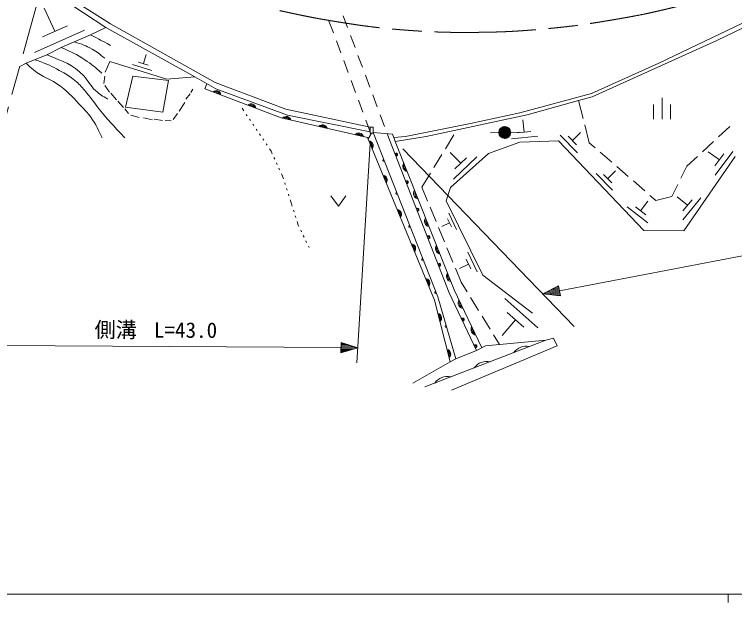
# Model space of a CAD drawing. Units: millimetres, scale not verified. Extents: x 40000 to 680000, y 20000 to 380000.
# Drawn here: x 83553 to 168762, y 204000 to 273558 of the extents above; entities that cross this region are included whole.
import ezdxf
from ezdxf.enums import TextEntityAlignment as Align

# ---------------------------------------------------------------- set-up
doc = ezdxf.new("R2010")
doc.units = ezdxf.units.MM
doc.header["$LTSCALE"] = 1000
doc.linetypes.add('CHAIN', pattern=[18.5, 12, -1.5, 3.5, -1.5])
for name, color, linetype, lineweight in [('M-BGD', 7, 'Continuous', 13), ('M-BMK', 2, 'CHAIN', 13), ('M-STR-HTXT', 7, 'Continuous', 13), ('M-STR-STR1', 1, 'Continuous', 13), ('M-TTL-BAND', 7, 'Continuous', 13)]:
    doc.layers.add(name, color=color, linetype=linetype, lineweight=lineweight)
doc.styles.add('ＭＳ ゴシック', font='')
doc.styles.get('ＭＳ ゴシック').set_extended_font_data('MS Gothic')

msp = doc.modelspace()

# ---------------------------------------------------------------- linework, layer by layer
at = {"layer": 'M-BGD'}
for p, q in [((86841, 276998), (94365, 272012)), ((88345, 271562), (87063, 274305)), ((89826, 272223), (86864, 270902)), ((94365, 272012), (92567, 271159)), ((94365, 272012), (104896, 266185)), ((91836, 271698), (85911, 269057)), ((92567, 271159), (90620, 270313)), ((90620, 270313), (89096, 269635)), ((89096, 269635), (87402, 268789)), ((87402, 268789), (84947, 267773)), ((98815, 267734), (99143, 268799)), ((84947, 267773), (84185, 267413)), ((94837, 268000), (94306, 266737)), ((101590, 265914), (94837, 268000)), ((99801, 266909), (97532, 267652)), ((99382, 267549), (98248, 267920)), ((94257, 266264), (94136, 265403)), ((104896, 266185), (101590, 265914)), ((104896, 266185), (107382, 264746)), ((94233, 265149), (94791, 264372)), ((106309, 265340), (106082, 264774)), ((94981, 264227), (95620, 263467)), ((103820, 263528), (104341, 264183)), ((104410, 264326), (104664, 264703)), ((107382, 264746), (115863, 261661)), ((95790, 263305), (96461, 262537)), ((150310, 263370), (150844, 261266)), ((160181, 261174), (160181, 263674)), ((103032, 262133), (103699, 263128)), ((110504, 262457), (110706, 262156)), ((159181, 261174), (159181, 262924)), ((161181, 261174), (161181, 262924)), ((96626, 262391), (97062, 261842)), ((97340, 261639), (98321, 261365)), ((102348, 261115), (102858, 261835)), ((110985, 261741), (111097, 261575)), ((115863, 261661), (125654, 259670)), ((98820, 261325), (99875, 261083)), ((100093, 261156), (101088, 260998)), ((101384, 260994), (102090, 260972)), ((111376, 261160), (111488, 260994)), ((143859, 259627), (143696, 261083)), ((111767, 260579), (111878, 260414)), ((112157, 259999), (112269, 259833)), ((125654, 260217), (125996, 260217)), ((125654, 259502), (125654, 260217)), ((125996, 260217), (125996, 259502)), ((140872, 259648), (141515, 260291)), ((140875, 259509), (141654, 260288)), ((140900, 259392), (141771, 260264)), ((140911, 259828), (141335, 260252)), ((140939, 259290), (141873, 260224)), ((141888, 258969), (140947, 259911)), ((140991, 259200), (141963, 260173)), ((141976, 259023), (141000, 259999)), ((141053, 259121), (142042, 260110)), ((142054, 259087), (141064, 260076)), ((141125, 259052), (142111, 260038)), ((142121, 259161), (141138, 260144)), ((141208, 258994), (142169, 259955)), ((142178, 259245), (141223, 260201)), ((142223, 259341), (141319, 260246)), ((142256, 259451), (141428, 260278)), ((142270, 259577), (141555, 260293)), ((142256, 259733), (141710, 260279)), ((142159, 259971), (141948, 260182)), ((151041, 260490), (151575, 258386)), ((166872, 259071), (168197, 260289)), ((112548, 259418), (112659, 259252)), ((125811, 259502), (125389, 258857)), ((125996, 259502), (125654, 259502)), ((125996, 259583), (128268, 259397)), ((134547, 257673), (135555, 259325)), ((140870, 259585), (139870, 259573)), ((141540, 258894), (140871, 259562)), ((141674, 258901), (140878, 259697)), ((141369, 258922), (140900, 259392)), ((141788, 258928), (140905, 259811)), ((141302, 258946), (142217, 259861)), ((141409, 258912), (142251, 259754)), ((141533, 258894), (142269, 259630)), ((141682, 258902), (142261, 259481)), ((141894, 258972), (142191, 259269)), ((142270, 259601), (143270, 259613)), ((145480, 259149), (142355, 258855)), ((144640, 259700), (143078, 259554)), ((150161, 257184), (148129, 259288)), ((150074, 258116), (149058, 259168)), ((149566, 258642), (150531, 259608)), ((112938, 258837), (113050, 258671)), ((113329, 258256), (113441, 258090)), ((139662, 257091), (143350, 258465)), ((143350, 258465), (147935, 258601)), ((147935, 258601), (158021, 248007)), ((151575, 258386), (152257, 257794)), ((164959, 257310), (166284, 258529)), ((113720, 257675), (113922, 257374)), ((113922, 257374), (114056, 257084)), ((168569, 257342), (166471, 254549)), ((114265, 256630), (114349, 256448)), ((133193, 255453), (134130, 256990)), ((136358, 255950), (135115, 257213)), ((135168, 253089), (139662, 257091)), ((138258, 256707), (135504, 254092)), ((137046, 256604), (135669, 255296)), ((152861, 257270), (154221, 256090)), ((162769, 247979), (168810, 256773)), ((163100, 255600), (164370, 256769)), ((166962, 256365), (165641, 257321)), ((167486, 257063), (166437, 255667)), ((114559, 255994), (114642, 255813)), ((114852, 255359), (114936, 255177)), ((153750, 254145), (154654, 255058)), ((154825, 255565), (156184, 254385)), ((162398, 254173), (163100, 255600)), ((115145, 254723), (115279, 254433)), ((115279, 254433), (115387, 254098)), ((131768, 253118), (132776, 254770)), ((154316, 252774), (152394, 254747)), ((154230, 253652), (153269, 254638)), ((115541, 253622), (115603, 253432)), ((132442, 251485), (131768, 253118)), ((134622, 251529), (135168, 253089)), ((156788, 253861), (158148, 252681)), ((161344, 252028), (162046, 253455)), ((115757, 252956), (115818, 252766)), ((115972, 252290), (116034, 252100)), ((116188, 251624), (116296, 251288)), ((120985, 252097), (121885, 250897)), ((121885, 250897), (122785, 252097)), ((138988, 242724), (134622, 251529)), ((157647, 250341), (158495, 251488)), ((158752, 252156), (159434, 251564)), ((159434, 251564), (161344, 252028)), ((163193, 250997), (161965, 251977)), ((164785, 251864), (162637, 249270)), ((163730, 251645), (162656, 250348)), ((116296, 251288), (116425, 250876)), ((133435, 249082), (132748, 250745)), ((158488, 248925), (156062, 250786)), ((158254, 249876), (157041, 250806)), ((116574, 250399), (116634, 250208)), ((116783, 249731), (116842, 249540)), ((134935, 250066), (135871, 248137)), ((116991, 249063), (117120, 248651)), ((135017, 248915), (134125, 248462)), ((134783, 249397), (135251, 248432)), ((117120, 248651), (117203, 248481)), ((117424, 248033), (117513, 247853)), ((134428, 246678), (133740, 248342)), ((158021, 248007), (162769, 247979)), ((117733, 247405), (117822, 247225)), ((118043, 246777), (118131, 246597)), ((118352, 246149), (118435, 245979)), ((135420, 244275), (134733, 245939)), ((137185, 245428), (138312, 243106)), ((137002, 244622), (137566, 243461)), ((137284, 244041), (136210, 243497)), ((136400, 241902), (135725, 243536)), ((144842, 238208), (138988, 242724)), ((137103, 240760), (136400, 241902)), ((138466, 238546), (137522, 240079)), ((141564, 239952), (145484, 236489)), ((139828, 236332), (138885, 237865)), ((141851, 238302), (143811, 236571)), ((142831, 237436), (141248, 235579)), ((140950, 234508), (140248, 235651)), ((147326, 235254), (147769, 234372)), ((147769, 234372), (135251, 229139)), ((138230, 233824), (139285, 234351)), ((139285, 234351), (146412, 235024)), ((135769, 232822), (138230, 233824)), ((135123, 232488), (135769, 232822)), ((130675, 229935), (135123, 232488))]:
    msp.add_line(p, q, dxfattribs=at)
for points in [[(128429, 258990), (129820, 259137), (137525, 260661), (143367, 261931), (151834, 264217), (159792, 267773), (185023, 279880), (212909, 294303)], [(86979, 277509), (94938, 272429), (107299, 265487), (115681, 262354), (125654, 260217)], [(150310, 263370), (151918, 263793), (166650, 270482), (180197, 277001)], [(125332, 258995), (115117, 261334), (106082, 264774)], [(128607, 258538), (132276, 259137), (144214, 261677), (150310, 263370)], [(125996, 259583), (133637, 240152), (135769, 232822)], [(138230, 233824), (134990, 240619), (127653, 259448)], [(128268, 259397), (128429, 258990), (128607, 258538), (135569, 240993), (138870, 234144)], [(135123, 232488), (133267, 239751), (125332, 258995)], [(147326, 235254), (146412, 235024), (132126, 229517)]]:
    msp.add_lwpolyline(points, dxfattribs=at)
msp.add_lwpolyline([(96716, 262608), (97562, 266249), (101796, 265741), (101118, 262015)], close=True, dxfattribs=at)
msp.add_circle((141570, 259593), 700, dxfattribs=at)
for centre, radius, start, end in [((107433, 263975), 567, 7.2228, 131.07783), ((107433, 263975), 453, 15.1822, 123.11844), ((107433, 263975), 340, 30.80757, 107.49307), ((111545, 262409), 567, 7.2228, 131.07783), ((111545, 262409), 453, 15.1822, 123.11844), ((111545, 262409), 340, 30.80757, 107.49307), ((115719, 260922), 567, 15.1764, 139.03143), ((115719, 260922), 453, 23.1358, 131.07204), ((115719, 260922), 340, 38.76117, 115.44667), ((120008, 259940), 567, 15.1764, 139.03143), ((120008, 259940), 453, 23.1358, 131.07204), ((120008, 259940), 340, 38.76117, 115.44667), ((124297, 258958), 567, 15.1764, 139.03143), ((124297, 258958), 453, 23.1358, 131.07204), ((124297, 258958), 340, 38.76117, 115.44667), ((125433, 258050), 567, 320.48122, 84.33625), ((125433, 258050), 453, 328.44061, 76.37685), ((125433, 258050), 340, 344.06598, 60.75148), ((128713, 256985), 177, 259.399, 143.18058), ((128713, 256985), 141, 249.96113, 152.61845), ((128713, 256985), 106, 229.58667, 172.99291), ((128713, 256985), 100, 222.32926, 180.25032), ((128713, 256985), 100, 222.32926, 180.25032), ((128713, 256985), 100, 222.32926, 180.25032), ((127238, 256311), 108, 88.84587, 314.0856), ((127238, 256311), 100, 86.84142, 316.09005), ((127238, 256311), 100, 86.84142, 316.09005), ((127238, 256311), 100, 86.84142, 316.09005), ((127238, 256311), 100, 86.84142, 316.09005), ((127238, 256311), 100, 86.84142, 316.09005), ((130145, 255623), 654, 144.42255, 258.86439), ((130145, 255623), 523, 154.23379, 249.05315), ((130145, 255623), 392, 176.11024, 227.1767), ((127110, 253983), 567, 320.48122, 84.33625), ((127110, 253983), 453, 328.44061, 76.37685), ((127110, 253983), 340, 344.06598, 60.75148), ((129984, 253724), 177, 259.399, 143.18058), ((129984, 253724), 141, 249.96113, 152.61845), ((129984, 253724), 106, 229.58667, 172.99291), ((129984, 253724), 100, 222.32926, 180.25032), ((129984, 253724), 100, 222.32926, 180.25032), ((129984, 253724), 100, 222.32926, 180.25032), ((128775, 252402), 108, 88.84587, 314.0856), ((128775, 252402), 100, 86.84142, 316.09005), ((128775, 252402), 100, 86.84142, 316.09005), ((128775, 252402), 100, 86.84142, 316.09005), ((128775, 252402), 100, 86.84142, 316.09005), ((128775, 252402), 100, 86.84142, 316.09005), ((131436, 252370), 654, 144.42255, 258.86439), ((131436, 252370), 523, 154.23379, 249.05315), ((131436, 252370), 392, 176.11024, 227.1767), ((131254, 250463), 177, 259.399, 143.18058), ((131254, 250463), 141, 249.96113, 152.61845), ((131254, 250463), 106, 229.58667, 172.99291), ((131254, 250463), 100, 222.32926, 180.25032), ((131254, 250463), 100, 222.32926, 180.25032), ((131254, 250463), 100, 222.32926, 180.25032), ((128787, 249915), 567, 320.48122, 84.33625), ((128787, 249915), 453, 328.44061, 76.37685), ((128787, 249915), 340, 344.06598, 60.75148), ((132727, 249117), 654, 144.42255, 258.86439), ((132727, 249117), 523, 154.23379, 249.05315), ((132727, 249117), 392, 176.11024, 227.1767), ((130312, 248493), 108, 88.84587, 314.0856), ((130312, 248493), 100, 86.84142, 316.09005), ((130312, 248493), 100, 86.84142, 316.09005), ((130312, 248493), 100, 86.84142, 316.09005), ((130312, 248493), 100, 86.84142, 316.09005), ((130312, 248493), 100, 86.84142, 316.09005), ((132525, 247201), 177, 259.399, 143.18058), ((132525, 247201), 141, 249.96113, 152.61845), ((132525, 247201), 106, 229.58667, 172.99291), ((132525, 247201), 100, 222.32926, 180.25032), ((132525, 247201), 100, 222.32926, 180.25032), ((132525, 247201), 100, 222.32926, 180.25032), ((130465, 245847), 567, 320.48122, 84.33625), ((130465, 245847), 453, 328.44061, 76.37685), ((130465, 245847), 340, 344.06598, 60.75148), ((134018, 245864), 654, 144.42255, 258.86439), ((134018, 245864), 523, 154.23379, 249.05315), ((134018, 245864), 392, 176.11024, 227.1767), ((131849, 244585), 108, 88.84587, 314.0856), ((131849, 244585), 100, 86.84142, 316.09005), ((131849, 244585), 100, 86.84142, 316.09005), ((131849, 244585), 100, 86.84142, 316.09005), ((131849, 244585), 100, 86.84142, 316.09005), ((131849, 244585), 100, 86.84142, 316.09005), ((133796, 243940), 177, 259.399, 143.18058), ((133796, 243940), 141, 249.96113, 152.61845), ((133796, 243940), 106, 229.58667, 172.99291), ((133796, 243940), 100, 222.32926, 180.25032), ((133796, 243940), 100, 222.32926, 180.25032), ((133796, 243940), 100, 222.32926, 180.25032), ((135309, 242610), 654, 144.42255, 258.86439), ((132142, 241779), 567, 320.48122, 84.33625), ((132142, 241779), 453, 328.44061, 76.37685), ((132142, 241779), 340, 344.06598, 60.75148), ((135309, 242610), 523, 154.23379, 249.05315), ((135309, 242610), 392, 176.11024, 227.1767), ((133386, 240676), 108, 88.84587, 314.0856), ((133386, 240676), 100, 86.84142, 316.09005), ((133386, 240676), 100, 86.84142, 316.09005), ((133386, 240676), 100, 86.84142, 316.09005), ((133386, 240676), 100, 86.84142, 316.09005), ((133386, 240676), 100, 86.84142, 316.09005), ((136713, 239435), 654, 148.51063, 262.95247), ((136713, 239435), 523, 158.32187, 253.14123), ((136713, 239435), 392, 180.19832, 231.26478), ((133527, 237654), 567, 312.40596, 76.26098), ((133527, 237654), 453, 320.36535, 68.30159), ((133527, 237654), 340, 335.99072, 52.67622), ((136593, 237474), 177, 263.59841, 147.38), ((136593, 237474), 141, 254.16055, 156.81786), ((136593, 237474), 106, 233.78609, 177.19232), ((136593, 237474), 100, 226.52868, 184.44974), ((136593, 237474), 100, 226.52868, 184.44974), ((136593, 237474), 100, 226.52868, 184.44974), ((134608, 236664), 108, 83.59906, 308.83879), ((134608, 236664), 100, 81.59461, 310.84324), ((134608, 236664), 100, 81.59461, 310.84324), ((134608, 236664), 100, 81.59461, 310.84324), ((134608, 236664), 100, 81.59461, 310.84324), ((134608, 236664), 100, 81.59461, 310.84324), ((138233, 236282), 654, 148.51063, 262.95247), ((138233, 236282), 523, 158.32187, 253.14123), ((138233, 236282), 392, 180.19832, 231.26478), ((138099, 234315), 177, 263.59841, 147.38), ((138099, 234315), 141, 254.16055, 156.81786), ((138099, 234315), 106, 233.78609, 177.19232), ((138099, 234315), 100, 226.52868, 184.44974), ((138099, 234315), 100, 226.52868, 184.44974), ((138099, 234315), 100, 226.52868, 184.44974), ((144105, 232509), 1817, 77.68546, 144.48243), ((134617, 233391), 567, 312.40596, 76.26098), ((134617, 233391), 453, 320.36535, 68.30159), ((134617, 233391), 340, 335.99072, 52.67622), ((139439, 230711), 1817, 77.68546, 144.48243), ((134774, 228912), 1817, 77.68546, 144.48243)]:
    msp.add_arc(centre, radius, start, end, dxfattribs=at)
msp.add_open_spline([(92567, 271159), (93752, 270524), (93752, 270524), (94938, 269889)], degree=3, dxfattribs=at)
for points, knots in [([(90620, 270313), (91605, 270005), (91965, 269910), (92736, 269466), (93373, 269100), (93611, 268916), (94260, 268365)], [0, 0, 0, 0, 1, 1, 1, 2, 2, 2, 2]), ([(89096, 269635), (90418, 269057), (90870, 268880), (91890, 268196), (92721, 267638), (93022, 267387), (93894, 266596)], [0, 0, 0, 0, 1, 1, 1, 2, 2, 2, 2]), ([(87402, 268789), (89418, 267927), (90386, 267699), (91749, 266293), (92358, 265665), (92494, 265125), (93150, 264546), (93666, 264090), (93912, 263929), (94599, 263539)], [0, 0, 0, 0, 1, 1, 1, 2, 2, 2, 3, 3, 3, 3]), ([(84947, 267773), (85315, 267399), (85453, 267297), (85794, 267011), (86919, 266067), (87847, 265959), (89011, 265063), (90105, 264222), (90586, 263594), (91551, 262608), (91862, 262290), (92030, 262105), (92313, 261761), (93113, 260789), (93273, 260292), (93922, 258967)], [0, 0, 0, 0, 1, 1, 1, 2, 2, 2, 3, 3, 3, 4, 4, 4, 5, 5, 5, 5]), ([(86004, 268184), (86346, 268084), (86446, 268043), (86725, 267942), (87727, 267581), (88248, 267270), (89180, 266757), (89807, 266411), (90150, 266193), (90704, 265741), (91212, 265327), (91461, 265050), (91890, 264555), (92600, 263735), (92900, 263197), (93583, 262354), (94703, 260971), (95141, 260543), (96631, 258967)], [0, 0, 0, 0, 1, 1, 1, 2, 2, 2, 3, 3, 3, 4, 4, 4, 5, 5, 5, 6, 6, 6, 6])]:
    msp.add_open_spline(points, degree=3, knots=knots, dxfattribs=at)
at = {"layer": 'M-BMK'}
msp.add_line((74779, 233224), (87769, 280444), dxfattribs=at)
msp.add_open_spline([(114938, 274007), (118268, 273286), (119199, 273096), (121956, 272654), (125117, 272148), (126901, 271916), (130093, 271682), (133251, 271451), (135030, 271407), (138197, 271436), (141287, 271464), (143020, 271556), (146098, 271829), (149094, 272095), (150769, 272315), (153736, 272811), (156745, 273314), (158430, 273627), (161393, 274356), (163936, 274982), (165343, 275411), (167833, 276221), (170431, 277065), (171870, 277594), (174405, 278612), (177680, 279927), (178762, 280492), (182613, 282390)], degree=3, knots=[0, 0, 0, 0, 1, 1, 1, 2, 2, 2, 3, 3, 3, 4, 4, 4, 5, 5, 5, 6, 6, 6, 7, 7, 7, 8, 8, 8, 9, 9, 9, 9], dxfattribs=at)
at = {"layer": 'M-STR-HTXT'}
for p, q in [((148037, 240881), (344088, 278345)), ((124084, 232349), (125627, 258279)), ((149798, 236647), (129499, 257669)), ((146073, 240505), (147925, 241470)), ((147970, 241234), (147184, 241084)), ((147554, 241277), (147947, 241352)), ((148150, 240291), (147925, 241470)), ((146073, 240505), (148037, 240881)), ((146073, 240505), (148150, 240291)), ((148015, 240998), (146443, 240698)), ((148060, 240763), (146488, 240462)), ((146814, 240891), (147992, 241116)), ((146904, 240420), (148082, 240645)), ((148105, 240527), (147319, 240377)), ((147734, 240334), (148127, 240409)), ((77116, 234438), (122191, 234148)), ((122194, 234748), (122187, 233548)), ((123392, 234380), (122192, 234388)), ((122193, 234508), (122993, 234503)), ((124190, 234135), (122194, 234748)), ((122594, 234626), (122194, 234628)), ((124190, 234135), (122187, 233548)), ((122587, 233666), (122187, 233668)), ((122188, 233788), (122988, 233783)), ((123389, 233901), (122189, 233908)), ((122190, 234028), (123790, 234018)), ((122191, 234268), (123791, 234258)), ((124190, 234135), (122191, 234148))]:
    msp.add_line(p, q, dxfattribs=at)
at = {"layer": 'M-STR-STR1'}
for p, q in [((120771, 272776), (121294, 271370)), ((122458, 273404), (122981, 271998)), ((123330, 271061), (123853, 269655)), ((121643, 270433), (122166, 269027)), ((124202, 268718), (124725, 267312)), ((122515, 268090), (123038, 266685)), ((125074, 266375), (125598, 264970)), ((123387, 265747), (123911, 264342)), ((124259, 263404), (124783, 261999)), ((125946, 264032), (126470, 262627)), ((126819, 261689), (127342, 260284)), ((125132, 261061), (125655, 259656))]:
    msp.add_line(p, q, dxfattribs=at)
at = {"layer": 'M-TTL-BAND'}
for p, q in [((40000, 205000), (579000, 205000)), ((168000, 205000), (168000, 204000))]:
    msp.add_line(p, q, dxfattribs=at)

# ---------------------------------------------------------------- texts
at = {"layer": 'M-STR-HTXT', "style": 'ＭＳ ゴシック'}
for s, rotation, p in [('側溝', 359.632, (93033, 234821)), ('L=43.0', 359.778, (100060, 234781))]:
    msp.add_text(s, height=1832, rotation=rotation, dxfattribs=at).set_placement(p, align=Align.BOTTOM_LEFT)

doc.saveas('drawing.dxf')
